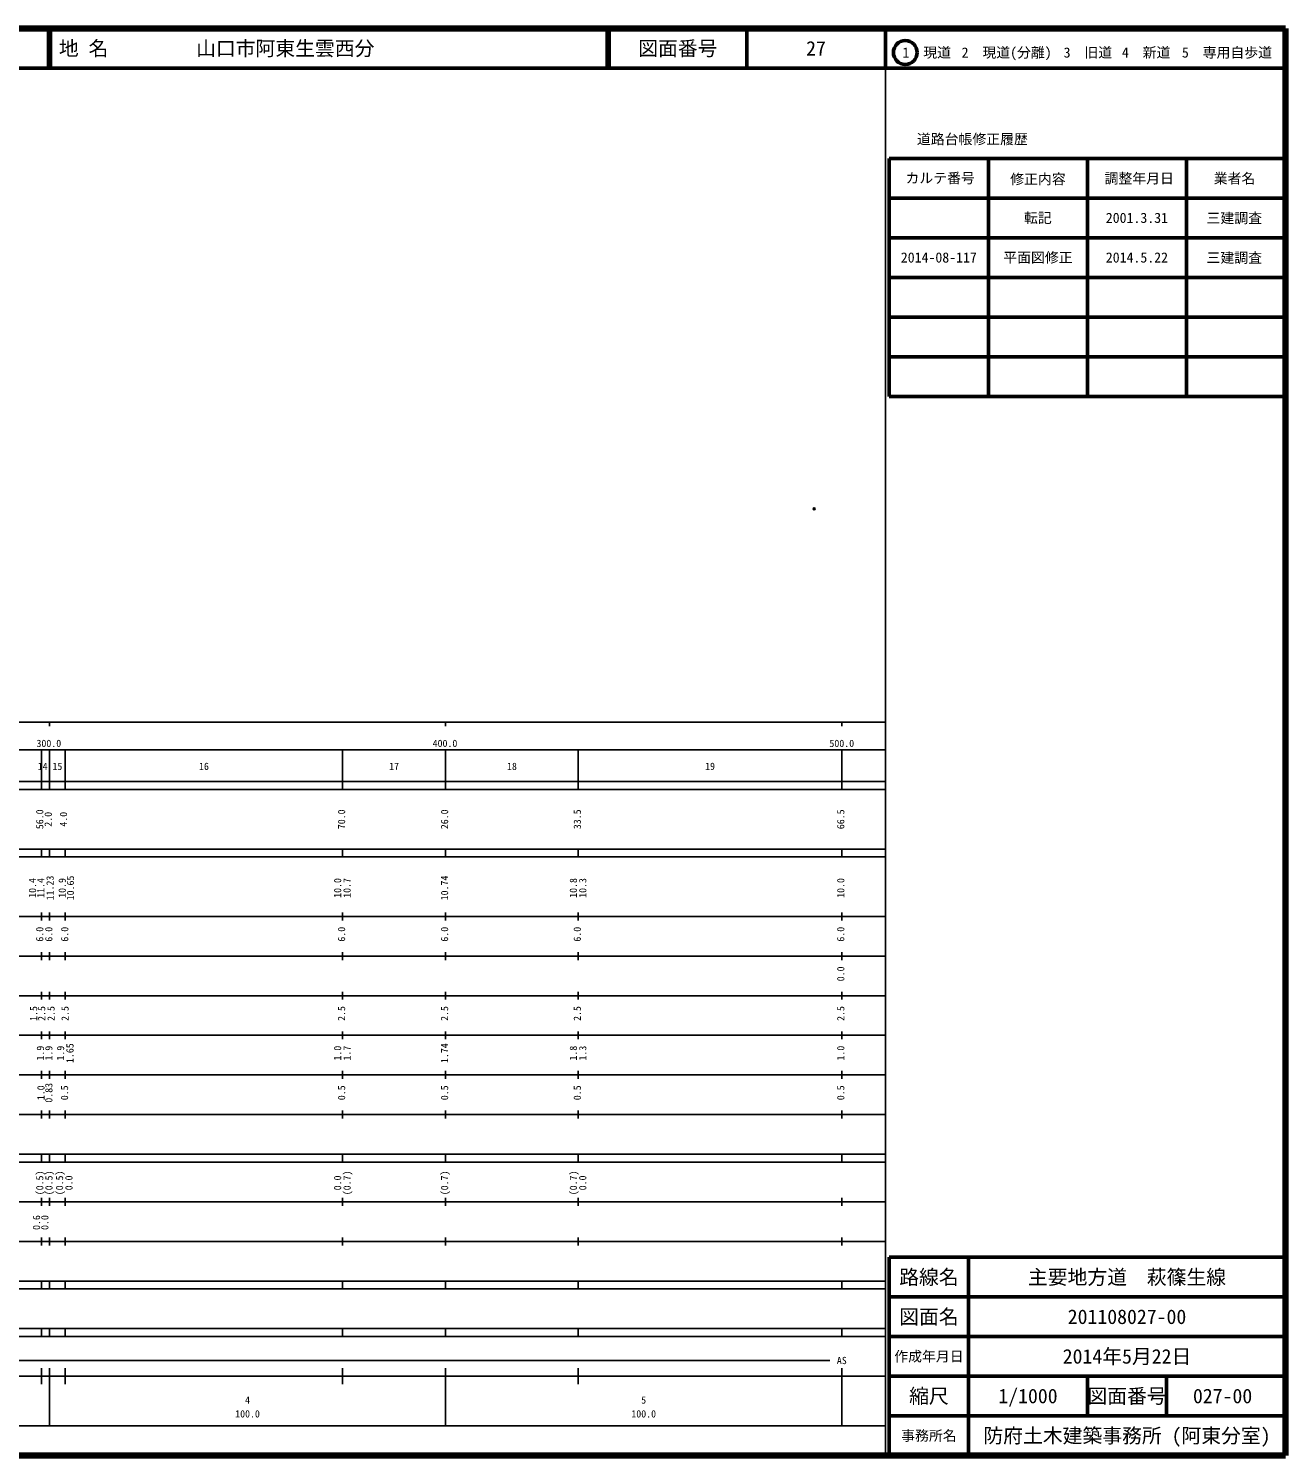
# Model space of a CAD drawing. Units: millimetres on the paper. Extents: x 40 to 680, y 20 to 380.
# Drawn here: x 362.7 to 680, y 20 to 380 of the extents above; entities that cross this region are included whole.
import ezdxf
from ezdxf.enums import TextEntityAlignment as Align

# ---------------------------------------------------------------- set-up
doc = ezdxf.new("R2010")
doc.units = ezdxf.units.MM
doc.header["$PDMODE"] = 32
doc.header["$PDSIZE"] = 0.5
doc.layers.add('M-OTRS', color=6, linetype='Continuous')
doc.layers.add('M-TTL-TXT', color=7, linetype='Continuous')
for name, color, linetype, lineweight in [('M-TTL', 2, 'Continuous', 140), ('M-TTL-BAND', 7, 'Continuous', 25), ('M-TTL-FRAM', 2, 'Continuous', 50), ('M-TTL-LINE', 7, 'Continuous', 50)]:
    doc.layers.add(name, color=color, linetype=linetype, lineweight=lineweight)
doc.styles.add('ＭＳ ゴシック', font='')
doc.styles.get('ＭＳ ゴシック').set_extended_font_data('MS Gothic')

msp = doc.modelspace()

# ---------------------------------------------------------------- linework, layer by layer
at = {"layer": 'M-OTRS'}
msp.add_point((561.031, 258.801), dxfattribs=at)
at = {"layer": 'M-TTL'}
for p, q in [((680, 380), (40, 380)), ((680, 20), (680, 380)), ((40, 20), (680, 20))]:
    msp.add_line(p, q, dxfattribs=at)
at = {"layer": 'M-TTL-BAND'}
for p, q in [((579, 20), (579, 370)), ((40, 205), (579, 205)), ((368, 205), (368, 204)), ((468, 205), (468, 204)), ((568, 205), (568, 204)), ((68, 198), (579, 198)), ((366, 188), (366, 198)), ((368, 188), (368, 198)), ((372, 188), (372, 198)), ((442, 188), (442, 198)), ((468, 188), (468, 198)), ((501.5, 188), (501.5, 198)), ((568, 188), (568, 198)), ((40, 190), (579, 190)), ((40, 188), (579, 188)), ((40, 173), (579, 173)), ((366, 171), (366, 173)), ((368, 171), (368, 173)), ((372, 171), (372, 173)), ((442, 171), (442, 173)), ((468, 171), (468, 173)), ((501.5, 171), (501.5, 173)), ((568, 171), (568, 173)), ((40, 171), (579, 171)), ((40, 156), (579, 156)), ((366, 155), (366, 157)), ((368, 155), (368, 157)), ((372, 155), (372, 157)), ((442, 155), (442, 157)), ((468, 155), (468, 157)), ((501.5, 155), (501.5, 157)), ((568, 155), (568, 157)), ((46, 146), (579, 146)), ((366, 145), (366, 147)), ((368, 145), (368, 147)), ((372, 145), (372, 147)), ((442, 145), (442, 147)), ((468, 145), (468, 147)), ((501.5, 145), (501.5, 147)), ((568, 145), (568, 147)), ((366, 135), (366, 137)), ((368, 135), (368, 137)), ((372, 135), (372, 137)), ((442, 135), (442, 137)), ((468, 135), (468, 137)), ((501.5, 135), (501.5, 137)), ((568, 135), (568, 137)), ((52, 136), (579, 136)), ((46, 126), (579, 126)), ((366, 125), (366, 127)), ((368, 125), (368, 127)), ((372, 125), (372, 127)), ((442, 125), (442, 127)), ((468, 125), (468, 127)), ((501.5, 125), (501.5, 127)), ((568, 125), (568, 127)), ((52, 116), (579, 116)), ((366, 115), (366, 117)), ((368, 115), (368, 117)), ((372, 115), (372, 117)), ((442, 115), (442, 117)), ((468, 115), (468, 117)), ((501.5, 115), (501.5, 117)), ((568, 115), (568, 117)), ((46, 106), (579, 106)), ((366, 105), (366, 107)), ((368, 105), (368, 107)), ((372, 105), (372, 107)), ((442, 105), (442, 107)), ((468, 105), (468, 107)), ((501.5, 105), (501.5, 107)), ((568, 105), (568, 107)), ((40, 96), (579, 96)), ((40, 94), (579, 94)), ((366, 94), (366, 96)), ((368, 94), (368, 96)), ((372, 94), (372, 96)), ((442, 94), (442, 96)), ((468, 94), (468, 96)), ((501.5, 94), (501.5, 96)), ((568, 94), (568, 96)), ((49, 84), (579, 84)), ((366, 83), (366, 85)), ((368, 83), (368, 85)), ((372, 83), (372, 85)), ((442, 83), (442, 85)), ((468, 83), (468, 85)), ((501.5, 83), (501.5, 85)), ((568, 83), (568, 85)), ((40, 74), (579, 74)), ((366, 73), (366, 75)), ((368, 73), (368, 75)), ((372, 73), (372, 75)), ((442, 73), (442, 75)), ((468, 73), (468, 75)), ((501.5, 73), (501.5, 75)), ((568, 73), (568, 75)), ((40, 64), (579, 64)), ((40, 62), (579, 62)), ((366, 62), (366, 64)), ((368, 62), (368, 64)), ((372, 62), (372, 64)), ((442, 62), (442, 64)), ((468, 62), (468, 64)), ((501.5, 62), (501.5, 64)), ((568, 62), (568, 64)), ((40, 52), (579, 52)), ((366, 50), (366, 52)), ((368, 50), (368, 52)), ((372, 50), (372, 52)), ((442, 50), (442, 52)), ((468, 50), (468, 52)), ((501.5, 50), (501.5, 52)), ((568, 50), (568, 52)), ((40, 50), (579, 50)), ((71, 44), (565, 44)), ((40, 40), (579, 40)), ((366, 38), (366, 42)), ((368, 27.5), (368, 42)), ((372, 38), (372, 42)), ((442, 38), (442, 42)), ((468, 27.5), (468, 42)), ((501.5, 38), (501.5, 42)), ((568, 27.5), (568, 42)), ((68, 27.5), (579, 27.5))]:
    msp.add_line(p, q, dxfattribs=at)
at = {"layer": 'M-TTL-FRAM'}
for p, q in [((580, 347.197), (580, 287.197)), ((580, 347.197), (680, 347.197)), ((580, 287.197), (680, 287.197)), ((680, 70), (580, 70)), ((580, 70), (580, 20))]:
    msp.add_line(p, q, dxfattribs=at)
at = {"layer": 'M-TTL-LINE'}
for p, q in [((367.75, 380), (367.75, 370)), ((368.25, 380), (368.25, 370)), ((508.747, 380), (508.747, 370)), ((509.247, 380), (509.247, 370)), ((543.997, 380), (543.997, 370)), ((579, 380), (579, 370)), ((40, 370), (680, 370)), ((605, 347.197), (605, 287.197)), ((630, 347.197), (630, 287.197)), ((655, 347.197), (655, 287.197)), ((580, 337.197), (680, 337.197)), ((580, 327.197), (680, 327.197)), ((580, 317.197), (680, 317.197)), ((580, 307.197), (680, 307.197)), ((580, 297.197), (680, 297.197)), ((600, 70), (600, 20)), ((680, 60), (580, 60)), ((680, 50), (580, 50)), ((680, 40), (580, 40)), ((630, 40), (630, 30)), ((650, 40), (650, 30)), ((680, 30), (580, 30))]:
    msp.add_line(p, q, dxfattribs=at)
msp.add_circle((584.031, 373.958), 3, dxfattribs=at)

# ---------------------------------------------------------------- texts
at = {"layer": 'M-TTL-BAND', "style": 'ＭＳ ゴシック'}
for s, p in [('300.0', (367.844, 198.195)), ('400.0', (467.844, 198.195)), ('500.0', (568, 198.195)), ('14', (366.285, 192.405)), ('15', (370, 192.405)), ('16', (407, 192.405)), ('17', (455, 192.405)), ('18', (484.75, 192.405)), ('19', (534.75, 192.405)), ('AS', (568, 42.5)), ('4', (418, 32.523)), ('5', (518, 32.523)), ('100.0', (418, 29.033)), ('100.0', (518, 29.033))]:
    msp.add_text(s, height=1.833, dxfattribs=at).set_placement(p, align=Align.BOTTOM_CENTER)
for s, p in [('56.0', (367, 180.5)), ('2.0', (369.135, 180.5)), ('4.0', (373, 180.5)), ('70.0', (443.193, 180.5)), ('26.0', (469.193, 180.5)), ('33.5', (502.693, 180.5)), ('66.5', (569.193, 180.5)), ('11.23', (369.604, 163.174)), ('10.65', (374.757, 163.174)), ('10.74', (469.193, 163.174)), ('10.4', (365.178, 163.174)), ('11.4', (367.259, 163.174)), ('10.9', (372.68, 163.174)), ('10.0', (442.193, 163.174)), ('10.7', (444.563, 163.174)), ('10.8', (501.693, 163.174)), ('10.3', (504.063, 163.174)), ('10.0', (569.193, 163.174)), ('6.0', (367, 151.5)), ('6.0', (369.294, 151.5)), ('6.0', (373.309, 151.5)), ('6.0', (443.193, 151.5)), ('6.0', (469.193, 151.5)), ('6.0', (502.693, 151.5)), ('6.0', (569.193, 151.5)), ('0.0', (569.193, 141.5)), ('1.5', (365.462, 131.5)), ('2.5', (367.494, 131.5)), ('2.5', (369.857, 131.5)), ('2.5', (373.393, 131.5)), ('2.5', (443.193, 131.5)), ('2.5', (469.193, 131.5)), ('2.5', (502.693, 131.5)), ('2.5', (569.193, 131.5)), ('1.9', (367.166, 121.5)), ('1.9', (369.301, 121.5)), ('1.9', (372.26, 121.5)), ('1.65', (374.63, 121.5)), ('1.0', (442.193, 121.5)), ('1.7', (444.563, 121.5)), ('1.74', (469.193, 121.5)), ('1.8', (501.693, 121.5)), ('1.3', (504.063, 121.5)), ('1.0', (569.193, 121.5)), ('1.0', (367.301, 111.5)), ('0.83', (369.301, 111.5)), ('0.5', (373.26, 111.5)), ('0.5', (443.193, 111.5)), ('0.5', (469.193, 111.5)), ('0.5', (502.693, 111.5)), ('0.5', (569.193, 111.5)), ('(0.5)', (367, 88.764)), ('(0.5)', (369.325, 88.764)), ('(0.5)', (372, 88.764)), ('0.0', (374.37, 88.764)), ('0.0', (442.193, 88.764)), ('(0.7)', (444.563, 88.764)), ('(0.7)', (469.193, 88.764)), ('(0.7)', (501.693, 88.764)), ('0.0', (504.063, 88.764)), ('0.6', (366.186, 78.764)), ('0.0', (368.294, 78.764))]:
    msp.add_text(s, height=1.833, rotation=90, dxfattribs=at).set_placement(p, align=Align.BOTTOM_CENTER)
at = {"layer": 'M-TTL-TXT', "style": 'ＭＳ ゴシック'}
for s, p in [('地 名', (370.38, 375)), ('山口市阿東生雲西分', (405.024, 375))]:
    msp.add_text(s, height=3.666, dxfattribs=at).set_placement(p, align=Align.MIDDLE_LEFT)
for s, height, p in [('図面番号', 3.666, (526.622, 375)), ('27', 3.666, (561.497, 375)), ('1\u3000現道', 2.566, (589.448, 373.958)), ('2\u3000現道(分離)', 2.566, (609.619, 373.958)), ('3\u3000旧道', 2.566, (630.121, 373.958)), ('4\u3000新道', 2.566, (644.824, 373.958)), ('5\u3000専用自歩道', 2.566, (665.228, 373.958)), ('道路台帳修正履歴', 2.566, (600.968, 352.113)), ('カルテ番号', 2.566, (592.839, 342.277)), ('修正内容', 2.566, (617.509, 342.023)), ('調整年月日', 2.566, (643.089, 342.197)), ('業者名', 2.566, (667.134, 342.197)), ('転記', 2.566, (617.5, 332.245)), ('2001.3.31', 2.566, (642.5, 332.245)), ('三建調査', 2.566, (667.077, 332.189)), ('2014-08-117', 2.566, (592.5, 322.245)), ('平面図修正', 2.566, (617.5, 322.245)), ('2014.5.22', 2.566, (642.5, 322.245)), ('三建調査', 2.566, (667.077, 322.189)), ('路線名', 3.666, (590, 65)), ('路線名', 3.666, (590, 65)), ('主要地方道\u3000萩篠生線', 3.666, (640, 65)), ('図面名', 3.666, (590, 55)), ('図面名', 3.666, (590, 55)), ('201108027-00', 3.666, (640, 55)), ('2014年5月22日', 3.666, (640, 45)), ('作成年月日', 2.566, (590, 45)), ('作成年月日', 2.566, (590, 45)), ('縮尺', 3.666, (590, 35)), ('縮尺', 3.666, (590, 35)), ('1/1000', 3.666, (615, 35)), ('図面番号', 3.666, (640, 35)), ('図面番号', 3.666, (640, 35)), ('027-00', 3.666, (664.125, 35)), ('事務所名', 2.566, (590, 25)), ('事務所名', 2.566, (590, 25)), ('防府土木建築事務所 (阿東分室)', 3.666, (640, 25))]:
    msp.add_text(s, height=height, dxfattribs=at).set_placement(p, align=Align.MIDDLE_CENTER)

doc.saveas('drawing.dxf')
